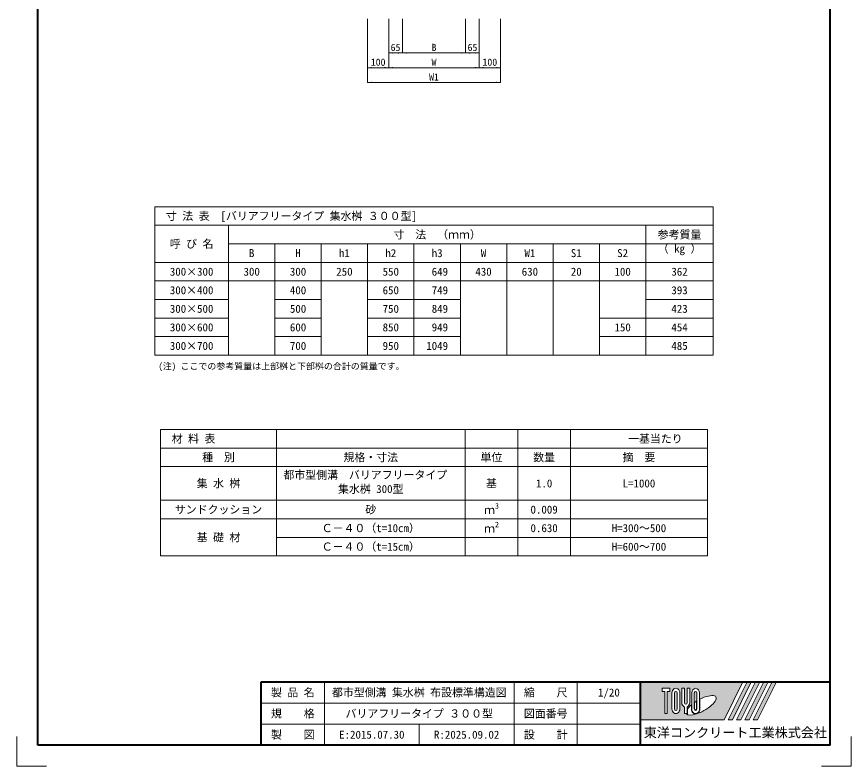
# Model space of a CAD drawing. Units: millimetres at full size, sheet at 1:20. Extents: x 62447 to 85128, y -7246 to 532.
# Drawn here: x 72581 to 76541, y -7246 to -3690 of the extents above; entities that cross this region are included whole.
import ezdxf
from ezdxf.enums import TextEntityAlignment as Align

# ---------------------------------------------------------------- set-up
doc = ezdxf.new("R2010")
doc.units = ezdxf.units.MM
doc.header["$LTSCALE"] = 20
for name, color, linetype, lineweight in [('Defpoints_2', 8, 'Continuous', 0), ('図枠', 7, 'Continuous', 5), ('寸法・材料表', 7, 'Continuous', 13), ('寸法線', 7, 'Continuous', 9)]:
    doc.layers.add(name, color=color, linetype=linetype, lineweight=lineweight)
doc.styles.add('ＭＳ ゴシック', font='')
doc.styles.get('ＭＳ ゴシック').set_extended_font_data('MS Gothic')

# ---------------------------------------------------------------- blocks, each defined once
blk = doc.blocks.new('filled_arrow')
at = {"color": 0, "linetype": 'Continuous', "lineweight": -2}
blk.add_solid([(7.5, 1.25), (0, 0), (7.5, -1.25)], dxfattribs=at)

msp = doc.modelspace()

# ---------------------------------------------------------------- hatches: boundary and pattern name
at = {"layer": '図枠'}
h = msp.add_hatch(color=256, dxfattribs=at)
h.paths.add_polyline_path([(75541.33, -6845.57), (75541.33, -7025.57), (75937.33, -7025.57), (76027.33, -6845.57)])
edge = h.paths.add_edge_path(flags=16)
edge.add_ellipse((75828.85, -6956.38), major_axis=(70.52378, 39.47493), ratio=0.34714733547206955, start_angle=-144.31121600980623, end_angle=72.18990336618651, ccw=False)
edge.add_ellipse((75802.74, -6973.42), major_axis=(-0, 24), ratio=0.8463541666666666, start_angle=-160.70345628558076, end_angle=-90.00000000004728)
edge.add_line((75823.05, -6973.42), (75823.05, -6927.67))
edge = h.paths.add_edge_path(flags=16)
edge.add_ellipse((75802.74, -6897.73), major_axis=(-0, 22.15385), ratio=0.8463541725441261, start_angle=-90.00000000001774, end_angle=89.99999999998181, ccw=False)
edge.add_line((75821.49, -6897.73), (75821.49, -6973.42))
edge.add_ellipse((75802.74, -6973.42), major_axis=(-0, 22.15385), ratio=0.8463541725441261, start_angle=90.00000000001393, end_angle=-89.99999999998585, ccw=False)
edge.add_line((75783.99, -6973.42), (75783.99, -6897.73))
edge = h.paths.add_edge_path(flags=16)
edge.add_line((75808.99, -6897.73), (75808.99, -6973.42))
edge.add_ellipse((75802.74, -6973.42), major_axis=(-0, 7.38462), ratio=0.8463542107476151, start_angle=90.00000000000841, end_angle=-89.9999999999917, ccw=False)
edge.add_line((75796.49, -6973.42), (75796.49, -6897.73))
edge.add_ellipse((75802.74, -6897.73), major_axis=(-0, 7.38462), ratio=0.8463542107476151, start_angle=-90.00000000008743, end_angle=89.99999999991206, ccw=False)
edge = h.paths.add_edge_path(flags=16)
edge.add_line((75807.42, -6936.41), (75807.42, -6973.42))
edge.add_ellipse((75802.74, -6973.42), major_axis=(0, 5.53846), ratio=0.8463540961371586, start_angle=90.00000000016166, end_angle=-89.99999999983817, ccw=False)
edge.add_line((75798.05, -6973.42), (75798.05, -6942.47))
edge.add_ellipse((75828.85, -6956.38), major_axis=(70.52378, 39.47493), ratio=0.34714733547206966, start_angle=107.79174171422977, end_angle=126.47131871371059, ccw=False)
edge = h.paths.add_edge_path(flags=16)
edge.add_line((75774.61, -6875.57), (75774.61, -6943.42))
edge.add_ellipse((75755.86, -6943.42), major_axis=(0, 22.15385), ratio=0.8463541725441261, start_angle=-163.34116638240243, end_angle=-89.99999999998232, ccw=False)
edge.add_line((75762.11, -6964.31), (75762.11, -6995.57))
edge.add_line((75762.11, -6995.57), (75749.61, -6995.57))
edge.add_line((75749.61, -6995.57), (75749.61, -6964.31))
edge.add_ellipse((75755.86, -6943.42), major_axis=(-0, 22.15385), ratio=0.8463541725441261, start_angle=89.99999999998181, end_angle=163.3411663824024, ccw=False)
edge.add_line((75737.11, -6943.42), (75737.11, -6875.57))
edge.add_line((75737.11, -6875.57), (75749.61, -6875.57))
edge.add_line((75749.61, -6875.57), (75749.61, -6943.42))
edge.add_ellipse((75755.86, -6943.42), major_axis=(-0, 7.38462), ratio=0.8463542107476151, start_angle=90.00000000002504, end_angle=-89.99999999997524)
edge.add_line((75762.11, -6943.42), (75762.11, -6875.57))
edge.add_line((75762.11, -6875.57), (75774.61, -6875.57))
edge = h.paths.add_edge_path(flags=16)
edge.add_line((75782.42, -6954.31), (75782.42, -6973.42))
edge.add_ellipse((75802.74, -6973.42), major_axis=(-0, 24), ratio=0.8463541666666666, start_angle=90.00000000001286, end_angle=-171.5442700514805)
edge.add_ellipse((75828.85, -6956.38), major_axis=(70.52378, 39.47493), ratio=0.3471473354720695, start_angle=-178.64953572471165, end_angle=-148.2924421302249, ccw=False)
edge.add_line((75759.42, -6997.42), (75763.67, -6997.42))
edge.add_line((75763.67, -6997.42), (75763.67, -6974.02))
edge.add_ellipse((75828.85, -6956.38), major_axis=(70.52378, 39.47493), ratio=0.34714733547206955, start_angle=148.21912047118397, end_angle=165.90812170313026, ccw=False)
edge = h.paths.add_edge_path(flags=16)
edge.add_ellipse((75708.99, -6897.73), major_axis=(-0, 22.15385), ratio=0.8463541725441261, start_angle=-89.99999999998113, end_angle=90.0000000000195, ccw=False)
edge.add_line((75727.74, -6897.73), (75727.74, -6973.42))
edge.add_ellipse((75708.99, -6973.42), major_axis=(-0, 22.15385), ratio=0.8463541725441261, start_angle=89.99999999997624, end_angle=-90.00000000002365, ccw=False)
edge.add_line((75690.24, -6973.42), (75690.24, -6897.73))
edge = h.paths.add_edge_path(flags=16)
edge.add_line((75715.24, -6897.73), (75715.24, -6973.42))
edge.add_ellipse((75708.99, -6973.42), major_axis=(-0, 7.38462), ratio=0.8463542107476151, start_angle=90.00000000000841, end_angle=-89.9999999999917, ccw=False)
edge.add_line((75702.74, -6973.42), (75702.74, -6897.73))
edge.add_ellipse((75708.99, -6897.73), major_axis=(-0, 7.38462), ratio=0.8463542107476151, start_angle=-90.00000000008743, end_angle=89.99999999991206, ccw=False)
h.paths.add_polyline_path([(75680.86, -6875.57), (75680.86, -6890.34), (75668.36, -6890.34), (75668.36, -6995.57), (75655.86, -6995.57), (75655.86, -6890.34), (75643.36, -6890.34), (75643.36, -6875.57)], flags=16)
for points in [[(75957.13, -7025.57), (75976.93, -7025.57), (76066.93, -6845.57), (76047.13, -6845.57)], [(76106.53, -6845.57), (76086.73, -6845.57), (75996.73, -7025.57), (76016.53, -7025.57)], [(76146.13, -6845.57), (76126.33, -6845.57), (76036.33, -7025.57), (76056.13, -7025.57)], [(76185.73, -6845.57), (76165.93, -6845.57), (76075.93, -7025.57), (76095.73, -7025.57)]]:
    msp.add_hatch(color=256, dxfattribs=at).paths.add_polyline_path(points)

# ---------------------------------------------------------------- linework, layer by layer
at = {"layer": 'Defpoints_2'}
for p, q in [((73236.33, -4591.31), (75886.33, -4591.31)), ((73236.33, -4591.31), (73236.33, -4679.31)), ((75886.33, -4591.31), (75886.33, -4679.31)), ((75566.33, -4767.31), (75886.33, -4767.31)), ((73586.33, -4943.31), (73806.33, -4943.31)), ((74026.33, -4943.31), (74246.33, -4943.31)), ((74686.33, -4943.31), (75566.33, -4943.31)), ((75346.33, -5207.31), (75566.33, -5207.31)), ((73263.83, -5647.78), (75858.83, -5647.78)), ((73263.83, -5647.78), (73263.83, -5735.78)), ((73813.83, -5647.78), (73813.83, -5735.78)), ((74708.83, -5647.78), (74708.83, -5735.78)), ((74958.83, -5647.78), (74958.83, -5735.78)), ((75208.83, -5647.78), (75208.83, -5735.78)), ((75858.83, -5647.78), (75858.83, -5735.78)), ((74708.83, -6159.78), (75208.83, -6159.78))]:
    msp.add_line(p, q, dxfattribs=at)
at = {"layer": 'Defpoints_2', "color": 1, "lineweight": 13}
for p, q in [((72581.33, -7104.15), (72581.33, -7245.57)), ((76541.33, -7104.15), (76541.33, -7245.57)), ((72581.33, -7245.57), (72722.75, -7245.57)), ((76541.33, -7245.57), (76399.91, -7245.57))]:
    msp.add_line(p, q, dxfattribs=at)
at = {"layer": '図枠', "lineweight": 40}
for p, q in [((72681.33, -7145.57), (72681.33, -1645.57)), ((76441.33, -7145.57), (76441.33, -1645.57)), ((73741.33, -6845.57), (76441.33, -6845.57)), ((73741.33, -7145.57), (73741.33, -6845.57)), ((75541.33, -7145.57), (75541.33, -6845.57)), ((76441.33, -7145.57), (72681.33, -7145.57))]:
    msp.add_line(p, q, dxfattribs=at)
at = {"layer": '図枠', "lineweight": 13}
for p, q in [((74041.33, -7145.57), (74041.33, -6845.57)), ((74941.33, -7145.57), (74941.33, -6845.57)), ((75241.33, -7145.57), (75241.33, -6845.57)), ((73741.33, -6945.57), (75541.33, -6945.57)), ((73741.33, -7045.57), (75541.33, -7045.57)), ((74491.33, -7145.57), (74491.33, -7045.57))]:
    msp.add_line(p, q, dxfattribs=at)
at = {"layer": '図枠'}
for p, q in [((75541.33, -6845.57), (76027.33, -6845.57)), ((76027.33, -6845.57), (75937.33, -7025.57)), ((76047.13, -6845.57), (75957.13, -7025.57)), ((76066.93, -6845.57), (75976.93, -7025.57)), ((76086.73, -6845.57), (75996.73, -7025.57)), ((76106.53, -6845.57), (76016.53, -7025.57)), ((76126.33, -6845.57), (76036.33, -7025.57)), ((76047.13, -6845.57), (76066.93, -6845.57)), ((76146.13, -6845.57), (76056.13, -7025.57)), ((76165.93, -6845.57), (76075.93, -7025.57)), ((76086.73, -6845.57), (76106.53, -6845.57)), ((76185.73, -6845.57), (76095.73, -7025.57)), ((76126.33, -6845.57), (76146.13, -6845.57)), ((76165.93, -6845.57), (76185.73, -6845.57)), ((75643.36, -6875.57), (75643.36, -6890.34)), ((75643.36, -6875.57), (75680.86, -6875.57)), ((75655.86, -6890.34), (75643.36, -6890.34)), ((75655.86, -6890.34), (75655.86, -6995.57)), ((75668.36, -6890.34), (75668.36, -6995.57)), ((75680.86, -6890.34), (75668.36, -6890.34)), ((75680.86, -6875.57), (75680.86, -6890.34)), ((75737.11, -6875.57), (75749.61, -6875.57)), ((75737.11, -6943.42), (75737.11, -6875.57)), ((75749.61, -6875.57), (75749.61, -6943.42)), ((75762.11, -6875.57), (75774.61, -6875.57)), ((75762.11, -6943.42), (75762.11, -6875.57)), ((75774.61, -6875.57), (75774.61, -6943.42)), ((75690.24, -6897.73), (75690.24, -6973.42)), ((75702.74, -6973.42), (75702.74, -6897.73)), ((75715.24, -6897.73), (75715.24, -6973.42)), ((75727.74, -6973.42), (75727.74, -6897.73)), ((75783.99, -6897.73), (75783.99, -6973.42)), ((75796.49, -6973.42), (75796.49, -6897.73)), ((75808.99, -6897.73), (75808.99, -6973.42)), ((75821.49, -6973.42), (75821.49, -6897.73)), ((75823.05, -6973.42), (75823.05, -6927.67)), ((75749.61, -6964.31), (75749.61, -6995.57)), ((75762.11, -6964.31), (75762.11, -6995.57)), ((75782.42, -6954.31), (75782.42, -6973.42)), ((75798.05, -6973.42), (75798.05, -6942.47)), ((75807.42, -6936.41), (75807.42, -6973.42)), ((75668.36, -6995.57), (75655.86, -6995.57)), ((75762.11, -6995.57), (75749.61, -6995.57)), ((75759.42, -6997.42), (75763.67, -6997.42)), ((75763.67, -6974.02), (75763.67, -6997.42)), ((75541.33, -7025.57), (75937.33, -7025.57)), ((75957.13, -7025.57), (75976.93, -7025.57)), ((75996.73, -7025.57), (76016.53, -7025.57)), ((76036.33, -7025.57), (76056.13, -7025.57)), ((76075.93, -7025.57), (76095.73, -7025.57))]:
    msp.add_line(p, q, dxfattribs=at)
for centre, major_axis, ratio, start_param, end_param in [((75708.99, -6897.73), (-0, 22.15385), 0.846354, 4.712388980384969, 7.853981633974771), ((75708.99, -6897.73), (-0, 7.38462), 0.846354, 4.712388980383397, 7.853981633973183), ((75802.74, -6897.73), (-0, 22.15385), 0.846354, 4.712388980384428, 7.853981633974214), ((75802.74, -6897.73), (-0, 7.38462), 0.846354, 4.712388980383397, 7.853981633973183), ((75828.85, -6956.38), (70.52378, 39.47493), 0.347147, 4.262185332381641, 7.742916281338573), ((75755.86, -6943.42), (-0, 22.15385), 0.846354, 1.5707963267946274, 2.8017557441351424), ((75755.86, -6943.42), (-0, 7.38462), 0.846354, 1.5707963267952665, 4.712388980385056), ((75755.86, -6943.42), (0, 22.15385), 0.846354, 3.481429563044443, 4.712388980384951), ((75828.85, -6956.38), (70.52378, 39.47493), 0.347147, 2.0815196641224314, 2.515512607316709), ((75828.85, -6956.38), (70.52378, 39.47493), 0.347147, 1.6817405097970093, 1.8219833196615158), ((75708.99, -6973.42), (-0, 22.15385), 0.846354, 1.5707963267945457, 4.712388980384341), ((75708.99, -6973.42), (-0, 7.38462), 0.846354, 1.5707963267950205, 4.712388980384812), ((75828.85, -6956.38), (70.52378, 39.47493), 0.347147, 3.2093975090571134, 4.200445063285375), ((75802.74, -6973.42), (-0, 24), 0.846354, 1.5707963267950866, 3.3154678663290715), ((75802.74, -6973.42), (-0, 22.15385), 0.846354, 1.5707963267951022, 4.712388980384899), ((75802.74, -6973.42), (-0, 7.38462), 0.846354, 1.5707963267950205, 4.712388980384812), ((75802.74, -6973.42), (0, 5.53846), 0.846354, 1.5707963267972846, 4.712388980387081), ((75802.74, -6973.42), (-0, 24), 0.846354, 3.5338438000146613, 4.712388980383992)]:
    msp.add_ellipse(centre, major_axis=major_axis, ratio=ratio, start_param=start_param, end_param=end_param, dxfattribs=at)
at = {"layer": '寸法・材料表'}
for p, q in [((73236.33, -4679.31), (75886.33, -4679.31)), ((73236.33, -4679.31), (73236.33, -5295.31)), ((73586.33, -4679.31), (73586.33, -5295.31)), ((75566.33, -4679.31), (75566.33, -5295.31)), ((75886.33, -4679.31), (75886.33, -5295.31)), ((73586.33, -4767.31), (75566.33, -4767.31)), ((73806.33, -4767.31), (73806.33, -5295.31)), ((74026.33, -4767.31), (74026.33, -5295.31)), ((74246.33, -4767.31), (74246.33, -5295.31)), ((74466.33, -4767.31), (74466.33, -5295.31)), ((74686.33, -4767.31), (74686.33, -5295.31)), ((74906.33, -4767.31), (74906.33, -5295.31)), ((75126.33, -4767.31), (75126.33, -5295.31)), ((75346.33, -4767.31), (75346.33, -5295.31)), ((73236.33, -4855.31), (75886.33, -4855.31)), ((73236.33, -4943.31), (73586.33, -4943.31)), ((73806.33, -4943.31), (74026.33, -4943.31)), ((74246.33, -4943.31), (74686.33, -4943.31)), ((75566.33, -4943.31), (75886.33, -4943.31)), ((73236.33, -5031.31), (73586.33, -5031.31)), ((73806.33, -5031.31), (74026.33, -5031.31)), ((74246.33, -5031.31), (74686.33, -5031.31)), ((75566.33, -5031.31), (75886.33, -5031.31)), ((73236.33, -5119.31), (73586.33, -5119.31)), ((73806.33, -5119.31), (74026.33, -5119.31)), ((74246.33, -5119.31), (74686.33, -5119.31)), ((75346.33, -5119.31), (75886.33, -5119.31)), ((73236.33, -5207.31), (73586.33, -5207.31)), ((73806.33, -5207.31), (74026.33, -5207.31)), ((74246.33, -5207.31), (74686.33, -5207.31)), ((75566.33, -5207.31), (75886.33, -5207.31)), ((73236.33, -5295.31), (75886.33, -5295.31)), ((73263.83, -5735.78), (75858.83, -5735.78)), ((73263.83, -5735.78), (73263.83, -6247.78)), ((73813.83, -5735.78), (73813.83, -6247.78)), ((74708.83, -5735.78), (74708.83, -6247.78)), ((74958.83, -5735.78), (74958.83, -6247.78)), ((75208.83, -5735.78), (75208.83, -6247.78)), ((75858.83, -5735.78), (75858.83, -6247.78)), ((73263.83, -5823.78), (75858.83, -5823.78)), ((73263.83, -5983.78), (75858.83, -5983.78)), ((73263.83, -6071.78), (75858.83, -6071.78)), ((73813.83, -6159.78), (74708.83, -6159.78)), ((75208.83, -6159.78), (75858.83, -6159.78)), ((73263.83, -6247.78), (75858.83, -6247.78))]:
    msp.add_line(p, q, dxfattribs=at)
at = {"layer": '寸法線'}
for p, q in [((74246.33, -3699.75), (74246.33, -3931.54)), ((74246.33, -3699.75), (74246.33, -4001.54)), ((74346.33, -3699.75), (74346.33, -3861.54)), ((74346.33, -3699.75), (74346.33, -3931.54)), ((74346.33, -3699.75), (74346.33, -3931.54)), ((74411.33, -3699.75), (74411.33, -3861.54)), ((74411.33, -3699.75), (74411.33, -3861.54)), ((74711.33, -3699.75), (74711.33, -3861.54)), ((74711.33, -3699.75), (74711.33, -3861.54)), ((74776.33, -3699.75), (74776.33, -3861.54)), ((74776.33, -3699.75), (74776.33, -3931.54)), ((74776.33, -3699.75), (74776.33, -3931.54)), ((74876.33, -3699.75), (74876.33, -3931.54)), ((74876.33, -3699.75), (74876.33, -4001.54)), ((74346.33, -3861.54), (74411.33, -3861.54)), ((74411.33, -3861.54), (74711.33, -3861.54)), ((74711.33, -3861.54), (74776.33, -3861.54)), ((74346.33, -3931.54), (74246.33, -3931.54)), ((74346.33, -3931.54), (74776.33, -3931.54)), ((74776.33, -3931.54), (74876.33, -3931.54)), ((74246.33, -4001.54), (74876.33, -4001.54))]:
    msp.add_line(p, q, dxfattribs=at)

# ---------------------------------------------------------------- block references
at = {"layer": '寸法線', "xscale": 2.67, "yscale": 2.67}
for p in [(74346.33, -3861.54), (74411.33, -3861.54), (74711.33, -3861.54), (74246.33, -3931.54), (74346.33, -3931.54), (74776.33, -3931.54), (74246.33, -4001.54)]:
    msp.add_blockref('filled_arrow', p, dxfattribs=at)
at = {"layer": '寸法線', "xscale": 2.67, "yscale": 2.67, "rotation": 180}
for p in [(74411.33, -3861.54), (74711.33, -3861.54), (74776.33, -3861.54), (74346.33, -3931.54), (74776.33, -3931.54), (74876.33, -3931.54), (74876.33, -4001.54)]:
    msp.add_blockref('filled_arrow', p, dxfattribs=at)

# ---------------------------------------------------------------- texts
at = {"layer": '図枠', "style": 'ＭＳ ゴシック'}
for s, height, p in [('製 品 名', 37.98, (73891.33, -6895.57)), ('都市型側溝 集水桝 布設標準構造図', 37.98, (74491.33, -6895.57)), ('縮\u3000\u3000尺', 37.98, (75091.33, -6895.57)), ('1/20', 37.98, (75391.33, -6895.57)), ('規\u3000\u3000格', 37.98, (73891.33, -6995.57)), ('バリアフリータイプ ３００型', 37.98, (74491.33, -6995.57)), ('図面番号', 37.98, (75091.33, -6995.57)), ('製\u3000\u3000図', 37.98, (73891.33, -7095.57)), ('E:2015.07.30', 37.98, (74266.33, -7095.57)), ('R:2025.09.02', 37.98, (74716.33, -7095.57)), ('設\u3000\u3000計', 37.98, (75091.33, -7095.57)), ('東洋コンクリート工業株式会社', 45.57, (75991.33, -7085.57))]:
    msp.add_text(s, height=height, dxfattribs=at).set_placement(p, align=Align.MIDDLE_CENTER)
at = {"layer": '寸法・材料表', "style": 'ＭＳ ゴシック'}
for s, p in [('\u3000寸 法 表\u3000[バリアフリータイプ 集水桝 ３００型]', (73237.53, -4635.31)), ('\u3000材 料 表', (73265.03, -5691.78))]:
    msp.add_text(s, height=37.98, dxfattribs=at).set_placement(p, align=Align.MIDDLE_LEFT)
for s, p in [('寸\u3000法\u3000（ｍｍ）', (74576.33, -4723.31)), ('参考質量', (75726.33, -4723.31)), ('呼 び 名', (73411.33, -4767.31)), ('h1', (74136.33, -4811.31)), ('h2', (74356.33, -4811.31)), ('h3', (74576.33, -4811.31)), ('B', (73696.33, -4811.31)), ('H', (73916.33, -4811.31)), ('W', (74796.33, -4811.31)), ('W1', (75016.33, -4811.31)), ('S1', (75236.33, -4811.31)), ('S2', (75456.33, -4811.31)), ('300×300', (73411.33, -4899.31)), ('300', (73696.33, -4899.31)), ('300', (73916.33, -4899.31)), ('250', (74136.33, -4899.31)), ('550', (74356.33, -4899.31)), (' 649', (74576.33, -4899.31)), ('430', (74796.33, -4899.31)), ('630', (75016.33, -4899.31)), ('20', (75236.33, -4899.31)), ('100', (75456.33, -4899.31)), ('362', (75726.33, -4899.31)), ('300×400', (73411.33, -4987.31)), ('400', (73916.33, -4987.31)), ('650', (74356.33, -4987.31)), (' 749', (74576.33, -4987.31)), ('393', (75726.33, -4987.31)), ('300×500', (73411.33, -5075.31)), ('500', (73916.33, -5075.31)), ('750', (74356.33, -5075.31)), (' 849', (74576.33, -5075.31)), ('423', (75726.33, -5075.31)), ('300×600', (73411.33, -5163.31)), ('600', (73916.33, -5163.31)), ('850', (74356.33, -5163.31)), (' 949', (74576.33, -5163.31)), ('150', (75456.33, -5163.31)), ('454', (75726.33, -5163.31)), ('300×700', (73411.33, -5251.31)), ('700', (73916.33, -5251.31)), ('950', (74356.33, -5251.31)), ('1049', (74576.33, -5251.31)), ('485', (75726.33, -5251.31)), ('\u3000\u3000\u3000一基当たり', (75533.83, -5691.78)), ('種\u3000別', (73538.83, -5779.78)), ('規格・寸法', (74261.33, -5779.78)), ('単位', (74833.83, -5779.78)), ('数量', (75083.83, -5779.78)), ('摘\u3000要', (75533.83, -5779.78)), ('集 水 桝', (73538.83, -5903.78)), ('基', (74833.83, -5903.78)), ('1.0', (75083.83, -5903.78)), ('L=1000', (75533.83, -5903.78)), ('サンドクッション', (73538.83, -6027.78)), ('砂', (74261.33, -6027.78)), ('0.009', (75083.83, -6027.78)), ('Ｃ－４０（t=10cm）', (74261.33, -6115.78)), ('0.630', (75083.83, -6115.78)), ('H=300～500', (75533.83, -6115.78)), ('基 礎 材', (73538.83, -6159.78)), ('Ｃ－４０（t=15cm）', (74261.33, -6203.78)), ('H=600～700', (75533.83, -6203.78))]:
    msp.add_text(s, height=37.98, dxfattribs=at).set_placement(p, align=Align.MIDDLE_CENTER)
msp.add_text('（ kg ）', height=37.98, dxfattribs=at).set_placement((75726.33, -4820.31), align=Align.BOTTOM_CENTER)
for s, height, p in [('(注) ここでの参考質量は上部桝と下部桝の合計の質量です。', 30.38, (73253.93, -5372.02)), ('3', 26.58, (74850.67, -6031.91)), ('ｍ', 37.98, (74798.87, -6059.91)), ('2', 26.58, (74850.67, -6119.91)), ('ｍ', 37.98, (74798.87, -6147.91))]:
    msp.add_text(s, height=height, dxfattribs=at).set_placement(p, align=Align.BOTTOM_LEFT)
for s, p in [('都市型側溝\u3000バリアフリータイプ\u3000', (73846.93, -5844.55)), ('集水桝 300型', (74105.93, -5911.22))]:
    msp.add_text(s, height=37.98, dxfattribs=at).set_placement(p, align=Align.TOP_LEFT)
at = {"layer": '寸法線', "style": 'ＭＳ ゴシック'}
for s, p in [('65', (74378.83, -3835.54)), ('B', (74561.33, -3835.54)), ('65', (74743.83, -3835.54)), ('100', (74296.33, -3905.54)), ('W', (74561.33, -3905.54)), ('100', (74826.33, -3905.54)), ('W1', (74561.33, -3975.54))]:
    msp.add_text(s, height=34.18, dxfattribs=at).set_placement(p, align=Align.MIDDLE_CENTER)

doc.saveas('drawing.dxf')
